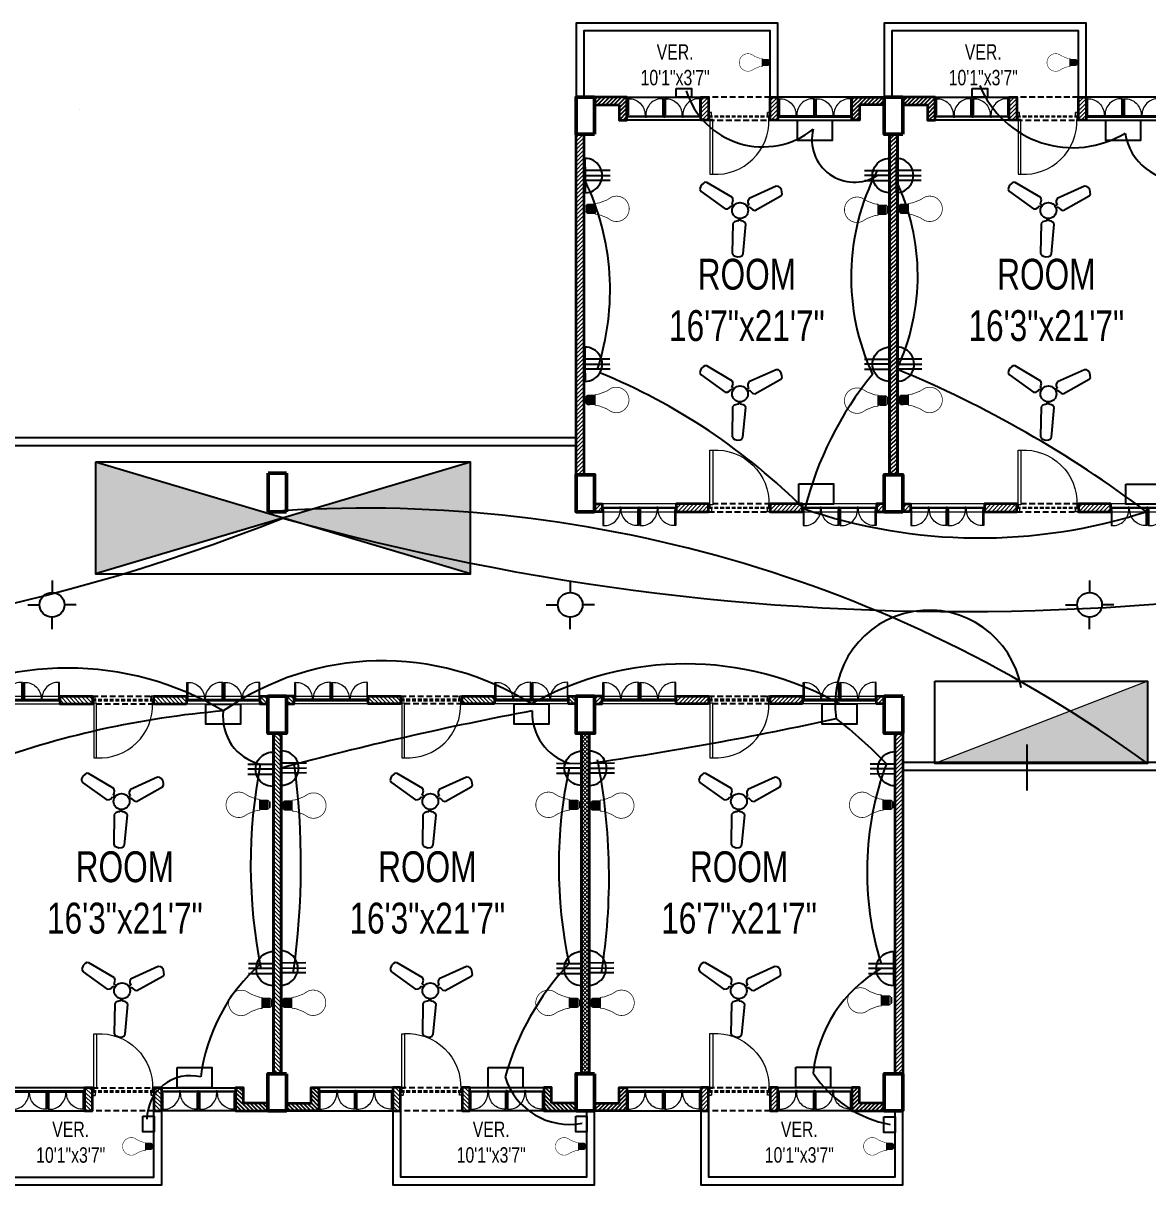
# Model space of a CAD drawing. Header units: inches. Extents: x -20263 to 10253, y -4567 to 3195.
# Drawn here: x -5744 to -5015, y -3 to 751 of the extents above; entities that cross this region are included whole.
import ezdxf

# ---------------------------------------------------------------- set-up
doc = ezdxf.new("R2010")
doc.units = ezdxf.units.IN
doc.header["$MEASUREMENT"] = 0
doc.linetypes.add('ACAD_ISO02W100', pattern=[15, 12, -3])
doc.linetypes.add('DASHED2', pattern=[0.375, 0.25, -0.125])
for name, color, linetype, lineweight in [('A-TEXT', 7, 'Continuous', 5), ('ar-DOOR-WOOD', 44, 'Continuous', 0), ('column', 1, 'Continuous', 50), ("ele legend-8'", 53, 'Continuous', 25), ('Main Wall', 250, 'Continuous', 13), ('WALL_SEC_', 170, 'Continuous', 25), ('walll', 7, 'Continuous', 30)]:
    doc.layers.add(name, color=color, linetype=linetype, lineweight=lineweight)
doc.layers.add('conduit', color=160, linetype='Continuous')
doc.layers.add('liveline', color=1, linetype='Continuous')
doc.layers.add('hatch brick', color=32, linetype='Continuous', lineweight=0, transparency=0.4)
doc.styles.add('SIMPLE', font='romantic.ttf')
pattern_1 = [(45, (-60977.7215, -18645.0582), (-1.325825215, 1.325825215), [])]
pattern_2 = [(45, (-1503675.5829, -132531.3401), (-1.3258252147, 1.3258252147), [])]

# ---------------------------------------------------------------- blocks, each defined once
blk = doc.blocks.new('DOOR_45')
at = {"layer": 'ar-DOOR-WOOD'}
for p, q in [((-11008.75, 15426.44), (-11008.75, 15424.44)), ((-10968.75, 15426.44), (-11008.75, 15426.44)), ((-10968.75, 15427.44), (-10963.75, 15427.44)), ((-10968.75, 15427.44), (-10968.75, 15426.44)), ((-10968.75, 15424.44), (-10968.75, 15426.44)), ((-10968.75, 15426.44), (-10966.75, 15426.44)), ((-10966.75, 15426.44), (-10966.75, 15425.44)), ((-10963.75, 15427.44), (-10963.75, 15425.44)), ((-11008.75, 15424.44), (-10968.75, 15424.44)), ((-10966.75, 15425.44), (-10963.75, 15425.44)), ((-10968.75, 15382.44), (-10968.75, 15383.44)), ((-10968.75, 15383.44), (-10966.75, 15383.44)), ((-10966.75, 15384.44), (-10963.75, 15384.44)), ((-10966.75, 15383.44), (-10966.75, 15384.44)), ((-10963.75, 15382.44), (-10963.75, 15384.44)), ((-10968.75, 15382.44), (-10963.75, 15382.44))]:
    blk.add_line(p, q, dxfattribs=at)
for points in [[(-10968.75, 15426.44), (-11008.75, 15426.44), (-11008.75, 15424.44), (-10968.75, 15424.44)], [(-10963.75, 15427.44), (-10968.75, 15427.44), (-10968.75, 15426.44), (-10966.75, 15426.44), (-10966.75, 15425.44), (-10963.75, 15425.44)], [(-10968.75, 15383.44), (-10968.75, 15382.44), (-10963.75, 15382.44), (-10963.75, 15384.44), (-10966.75, 15384.44), (-10966.75, 15383.44)]]:
    blk.add_lwpolyline(points, close=True, dxfattribs=at)
blk.add_arc((-10969.89, 15422.35), 38.92, 176.90834, 271.67702, dxfattribs=at)
blk = doc.blocks.new('DOOR_40')
at = {"layer": 'ar-DOOR-WOOD'}
for p, q in [((-11029.1, 15421.4), (-11064.1, 15421.4)), ((-11064.1, 15421.4), (-11064.1, 15419.4)), ((-11064.1, 15419.4), (-11029.1, 15419.4)), ((-11029.1, 15422.4), (-11024.1, 15422.4)), ((-11029.1, 15422.4), (-11029.1, 15421.4)), ((-11029.1, 15419.4), (-11029.1, 15421.4)), ((-11029.1, 15421.4), (-11027.1, 15421.4)), ((-11027.1, 15421.4), (-11027.1, 15420.4)), ((-11027.1, 15420.4), (-11024.1, 15420.4)), ((-11024.1, 15422.4), (-11024.1, 15420.4)), ((-11029.1, 15383.4), (-11027.1, 15383.4)), ((-11029.1, 15382.4), (-11029.1, 15383.4)), ((-11029.1, 15382.4), (-11024.1, 15382.4)), ((-11027.1, 15383.4), (-11027.1, 15384.4)), ((-11027.1, 15384.4), (-11024.1, 15384.4)), ((-11024.1, 15382.4), (-11024.1, 15384.4))]:
    blk.add_line(p, q, dxfattribs=at)
blk.add_arc((-11029.4, 15418.2), 34.8, 178.03, 270.3561, dxfattribs=at)
blk = doc.blocks.new('room 1')
h = blk.add_hatch()
h.set_pattern_fill('ANSI31', color=256, scale=15)
h.paths.add_polyline_path([(1498318.01, 133229.01), (1498318.01, 133219.01), (1498323.01, 133219.01), (1498323.01, 133234.01), (1498302.01, 133234.01), (1498302.01, 133229.01), (1498302.01, 133229.01)])
h = blk.add_hatch()
h.set_pattern_fill('ANSI31', color=256, scale=15)
h.paths.add_polyline_path([(1498474.01, 133229.01), (1498474.01, 133219.01), (1498469.01, 133219.01), (1498469.01, 133234.01), (1498490.01, 133234.01), (1498490.01, 133229.01), (1498490.01, 133229.01)])
at = {"layer": 'hatch brick'}
h = blk.add_hatch(dxfattribs=at)
h.set_pattern_fill('ANSI31', color=256, scale=15)
h.set_pattern_definition([(45, (69, 2), (-1.3258252147, 1.3258252147), [])])
h.paths.add_polyline_path([(1498376.01, 133234.01), (1498376.01, 133219.01), (1498376.01, 133219.01), (1498371.01, 133219.01), (1498371.01, 133234.01)])
h = blk.add_hatch(dxfattribs=at)
h.set_pattern_fill('ANSI31', color=256, scale=15)
h.set_pattern_definition([(45, (114, 2), (-1.3258252147, 1.3258252147), [])])
h.paths.add_polyline_path([(1498421.01, 133234.01), (1498421.01, 133219.01), (1498421.01, 133219.01), (1498416.01, 133219.01), (1498416.01, 133234.01)])
h = blk.add_hatch(dxfattribs=at)
h.set_pattern_fill('ANSI31', color=256, scale=15)
h.paths.add_polyline_path([(1498298.51, 132989.01), (1498293.51, 132989.01), (1498293.51, 133210.01), (1498298.51, 133210.01)])
h = blk.add_hatch(dxfattribs=at)
h.set_pattern_fill('ANSI31', color=256, scale=15)
h.paths.add_polyline_path([(1498493.51, 132989.01), (1498498.51, 132989.01), (1498498.51, 133210.01), (1498493.51, 133210.01)])
h = blk.add_hatch(dxfattribs=at)
h.set_pattern_fill('ANSI31', color=256, scale=15)
h.set_pattern_definition([(45, (-14.5, 0), (-1.3258252147, 1.3258252147), [])])
h.paths.add_polyline_path([(1498302.01, 132970.01), (1498307.01, 132970.01), (1498307.01, 132965.01), (1498302.01, 132965.01)])
h = blk.add_hatch(dxfattribs=at)
h.set_pattern_fill('ANSI31', color=256, scale=15)
h.set_pattern_definition([(45, (-5, -252), (-1.3258252147, 1.3258252147), [])])
h.paths.add_polyline_path([(1498376.01, 132970.01), (1498355.01, 132970.01), (1498355.01, 132965.01), (1498376.01, 132965.01)])
h = blk.add_hatch(dxfattribs=at)
h.set_pattern_fill('ANSI31', color=256, scale=15)
h.set_pattern_definition([(45, (1.2113, 4e-09), (-1.3258252147, 1.3258252147), [])])
h.paths.add_polyline_path([(1498437.01, 132970.01), (1498416.01, 132970.01), (1498416.01, 132965.01), (1498437.01, 132965.01)])
h = blk.add_hatch(dxfattribs=at)
h.set_pattern_fill('ANSI31', color=256, scale=15)
h.paths.add_polyline_path([(1498490.01, 132970.01), (1498485.01, 132970.01), (1498485.01, 132965.01), (1498490.01, 132965.01)])
for points in [[(1498323.01, 133234.01), (1498371.01, 133234.01), (1498371.01, 133219.01), (1498323.01, 133219.01)], [(1498469.01, 133234.01), (1498421.01, 133234.01), (1498421.01, 133219.01), (1498469.01, 133219.01)]]:
    blk.add_lwpolyline(points, close=True)
at = {"linetype": 'DASHED2', "ltscale": 15}
for points in [[(1498376.01, 133219.01), (1498416.01, 133219.01), (1498416.01, 133234.01), (1498376.01, 133234.01)], [(1498376.01, 132965.01), (1498416.01, 132965.01), (1498416.01, 132970.01), (1498376.01, 132970.01)]]:
    blk.add_lwpolyline(points, close=True, dxfattribs=at)
at = {"layer": 'Main Wall', "color": 1, "lineweight": 50}
for points in [[(1498302.01, 133210.01), (1498290.01, 133210.01), (1498290.01, 133234.01), (1498302.01, 133234.01), (1498302.01, 133210.01)], [(1498502.01, 133210.01), (1498490.01, 133210.01), (1498490.01, 133234.01), (1498502.01, 133234.01), (1498502.01, 133210.01)], [(1498302.01, 132965.01), (1498290.01, 132965.01), (1498290.01, 132989.01), (1498302.01, 132989.01), (1498302.01, 132965.01)], [(1498502.01, 132965.01), (1498490.01, 132965.01), (1498490.01, 132989.01), (1498502.01, 132989.01), (1498502.01, 132965.01)]]:
    blk.add_lwpolyline(points, dxfattribs=at)
at = {"layer": 'Main Wall', "lineweight": 35}
for points in [[(1498318.01, 133229.01), (1498318.01, 133219.01), (1498323.01, 133219.01), (1498323.01, 133234.01), (1498302.01, 133234.01), (1498302.01, 133229.01), (1498302.01, 133229.01), (1498302.01, 133229.01), (1498318.01, 133229.01)], [(1498474.01, 133229.01), (1498474.01, 133219.01), (1498469.01, 133219.01), (1498469.01, 133234.01), (1498490.01, 133234.01), (1498490.01, 133229.01), (1498490.01, 133229.01), (1498490.01, 133229.01), (1498474.01, 133229.01)], [(1498376.01, 132970.01), (1498376.01, 132970.01), (1498355.01, 132970.01), (1498355.01, 132965.01), (1498376.01, 132965.01), (1498376.01, 132970.01)]]:
    blk.add_lwpolyline(points, dxfattribs=at)
for points in [[(1498376.01, 133234.01), (1498376.01, 133219.01), (1498376.01, 133219.01), (1498376.01, 133219.01), (1498371.01, 133219.01), (1498371.01, 133234.01)], [(1498421.01, 133234.01), (1498421.01, 133219.01), (1498421.01, 133219.01), (1498421.01, 133219.01), (1498416.01, 133219.01), (1498416.01, 133234.01)], [(1498298.51, 132989.01), (1498293.51, 132989.01), (1498293.51, 133210.01), (1498298.51, 133210.01)], [(1498493.51, 132989.01), (1498498.51, 132989.01), (1498498.51, 133210.01), (1498493.51, 133210.01)], [(1498302.01, 132970.01), (1498307.01, 132970.01), (1498307.01, 132965.01), (1498302.01, 132965.01)], [(1498437.01, 132970.01), (1498416.01, 132970.01), (1498416.01, 132965.01), (1498437.01, 132965.01)], [(1498490.01, 132970.01), (1498485.01, 132970.01), (1498485.01, 132965.01), (1498490.01, 132965.01)]]:
    blk.add_lwpolyline(points, close=True, dxfattribs=at)
at = {"layer": 'Main Wall', "color": 150}
for points in [[(1498371.01, 133221.01), (1498323.61, 133221.01), (1498323.61, 133222.01), (1498371.01, 133222.01)], [(1498371.01, 133221.01), (1498323.61, 133221.01), (1498323.61, 133221.51), (1498371.01, 133221.51)], [(1498421.01, 133221.01), (1498468.41, 133221.01), (1498468.41, 133222.01), (1498421.01, 133222.01)], [(1498421.01, 133221.01), (1498468.41, 133221.01), (1498468.41, 133221.51), (1498421.01, 133221.51)], [(1498307.01, 132968.01), (1498354.41, 132968.01), (1498354.41, 132967.01), (1498307.01, 132967.01)], [(1498307.01, 132968.01), (1498354.41, 132968.01), (1498354.41, 132967.51), (1498307.01, 132967.51)], [(1498437.61, 132968.01), (1498484.41, 132968.01), (1498484.41, 132967.01), (1498437.61, 132967.01)], [(1498437.61, 132968.01), (1498484.41, 132968.01), (1498484.41, 132967.51), (1498437.61, 132967.51)]]:
    blk.add_lwpolyline(points, close=True, dxfattribs=at)
at = {"layer": 'Main Wall', "color": 150, "linetype": 'DASHED2', "ltscale": 10}
for points in [[(1498376.01, 133222.01), (1498416.01, 133222.01), (1498416.01, 133221.01), (1498376.01, 133221.01)], [(1498376.01, 133222.01), (1498416.01, 133222.01), (1498416.01, 133221.51), (1498376.01, 133221.51)], [(1498376.01, 132968.01), (1498416.01, 132968.01), (1498416.01, 132967.01), (1498376.01, 132967.01)], [(1498376.01, 132968.01), (1498416.01, 132968.01), (1498416.01, 132967.51), (1498376.01, 132967.51)]]:
    blk.add_lwpolyline(points, close=True, dxfattribs=at)
at = {"layer": 'Main Wall'}
for points in [[(1498307.01, 132965.01), (1498355.01, 132965.01), (1498355.01, 132970.01), (1498307.01, 132970.01)], [(1498437.01, 132965.01), (1498485.01, 132965.01), (1498485.01, 132970.01), (1498437.01, 132970.01)]]:
    blk.add_lwpolyline(points, close=True, dxfattribs=at)
at = {"layer": 'Main Wall', "extrusion": (0, 0, -1)}
for name, p, xscale, yscale, zscale, rotation in [('DOOR_40', (-1502949.75, 129913.77), 0.2999999999999545, 0.2999999999999545, -0.2999999999999545, 270), ('DOOR_40', (-1502973.75, 129913.77), 0.2999999999999545, 0.2999999999999545, -0.2999999999999545, 270), ('DOOR_40', (-1493818.28, 129913.77), -0.2999999999999545, 0.2999999999999545, -0.2999999999999545, 90), ('DOOR_40', (-1493842.28, 129913.77), -0.2999999999999545, 0.2999999999999545, -0.2999999999999545, 90), ('DOOR_45', (-1512089.3, 142969.57), -0.8888888888889142, 0.8888888888889142, -0.8888888888889142, 270), ('DOOR_45', (-1512089.3, 123219.46), 0.8888888888889142, 0.8888888888889142, -0.8888888888889142, 270), ('DOOR_40', (-1493704.28, 136275.25), 0.2999999999999545, 0.2999999999999545, -0.2999999999999545, 90), ('DOOR_40', (-1493728.28, 136275.25), 0.2999999999999545, 0.2999999999999545, -0.2999999999999545, 90), ('DOOR_40', (-1493834.28, 136275.25), 0.2999999999999545, 0.2999999999999545, -0.2999999999999545, 90), ('DOOR_40', (-1493858.28, 136275.25), 0.2999999999999545, 0.2999999999999545, -0.2999999999999545, 90)]:
    blk.add_blockref(name, p, dxfattribs=dict(at, xscale=xscale, yscale=yscale, zscale=zscale, rotation=rotation))
at = {"layer": 'Main Wall'}
for p, xscale, yscale, zscale, rotation in [((1493720.28, 129913.77), 0.2999999999999545, 0.2999999999999545, 0.2999999999999545, 270), ((1493744.28, 129913.77), 0.2999999999999545, 0.2999999999999545, 0.2999999999999545, 270), ((1503047.75, 129913.77), -0.2999999999999545, 0.2999999999999545, 0.2999999999999546, 90), ((1503071.75, 129913.77), -0.2999999999999545, 0.2999999999999545, 0.2999999999999546, 90), ((1502933.75, 136275.25), 0.2999999999999546, 0.2999999999999546, 0.2999999999999546, 90), ((1502957.75, 136275.25), 0.2999999999999546, 0.2999999999999546, 0.2999999999999546, 90), ((1503063.75, 136275.25), 0.2999999999999546, 0.2999999999999546, 0.2999999999999546, 90), ((1503087.75, 136275.25), 0.2999999999999546, 0.2999999999999546, 0.2999999999999546, 90)]:
    blk.add_blockref('DOOR_40', p, dxfattribs=dict(at, xscale=xscale, yscale=yscale, zscale=zscale, rotation=rotation))
blk = doc.blocks.new('LED')
for p, q in [((-12.1, -25.6), (11.9, -25.6)), ((-11.6, -7.7), (11.7, -7.7)), ((-11.6, -11), (11.7, -9.6)), ((-11.6, -13.3), (11.7, -11.8)), ((-11.5, -15.5), (11.8, -14.1)), ((-11.3, -17.8), (11.9, -16.3)), ((-11.2, -20), (12.1, -18.6)), ((-11.2, -22.2), (12.1, -20.8)), ((-11.2, -24.5), (12.1, -23.1))]:
    blk.add_line(p, q)
at = {"lineweight": 9}
blk.add_line((7.8, -3.1), (-7.8, -3.1), dxfattribs=at)
for points, const_width in [([(5.3, 0), (5.4, 0), (5.7, 0), (6.1, -0.1), (6.6, -0.3), (7, -0.6), (7.2, -0.9), (7.4, -1.2), (7.5, -1.5), (7.7, -2), (7.7, -2.5), (7.8, -3.1), (7.7, -2.5), (7.7, -2), (7.5, -1.5), (7.4, -1.2), (7.2, -0.9), (7, -0.6), (6.6, -0.3), (6.1, -0.1), (5.7, 0), (5.4, 0), (5.3, 0), (-5.3, 0), (-5.4, 0), (-5.5, 0), (-5.8, 0), (-6.1, -0.1), (-6.4, -0.2), (-6.7, -0.5), (-7, -0.7), (-7.3, -1.1), (-7.6, -1.7), (-7.7, -2.3), (-7.8, -3.1), (-7.8, -3.1), (-7.9, -3.2), (-8.1, -3.2), (-8.3, -3.3), (-8.9, -3.6), (-9.6, -4.1), (-10.3, -4.7), (-11, -5.4), (-11.2, -5.9), (-11.4, -6.4), (-11.6, -7), (-11.6, -7.7), (-12.2, -7.7), (-12.1, -26)], 2), ([(-5.3, 0), (-5.4, 0), (-5.5, 0), (-5.8, 0), (-6.1, -0.1), (-6.4, -0.2), (-6.7, -0.5), (-7, -0.7), (-7.3, -1.1), (-7.6, -1.7), (-7.7, -2.3), (-7.8, -3.1)], 1), ([(-0.1, -111.1), (-0.2, -111.1), (-1, -111.1), (-1.8, -111.1), (-2.6, -111.1), (-3.4, -111), (-4.2, -110.9), (-5, -110.8), (-5.8, -110.6), (-6.6, -110.5), (-7.4, -110.3), (-8.1, -110.1), (-8.9, -109.9), (-9.6, -109.7), (-10.4, -109.5), (-11.1, -109.2), (-11.8, -108.9), (-12.5, -108.7), (-13.2, -108.3), (-13.9, -108), (-14.6, -107.7), (-15.3, -107.3), (-16, -106.9), (-16.6, -106.6), (-17.3, -106.2), (-17.9, -105.7), (-18.5, -105.3), (-19.2, -104.8), (-19.8, -104.4), (-20.4, -103.9), (-20.9, -103.4), (-21.5, -102.9), (-22.1, -102.4), (-22.6, -101.9), (-23.1, -101.3), (-23.7, -100.8), (-24.2, -100.2), (-24.6, -99.6), (-25.1, -99), (-25.6, -98.4), (-26, -97.8), (-26.5, -97.2), (-26.9, -96.5), (-27.3, -95.9), (-27.7, -95.2), (-28.1, -94.6), (-28.4, -93.9), (-28.8, -93.2), (-29.1, -92.5), (-29.4, -91.8), (-29.7, -91.1), (-30, -90.4), (-30.2, -89.6), (-30.5, -88.9), (-30.7, -88.1), (-30.9, -87.4), (-31.1, -86.6), (-31.2, -85.9), (-31.4, -85.1), (-31.5, -84.3), (-31.6, -83.5), (-31.7, -82.7), (-31.8, -81.9), (-31.8, -81.1), (-31.9, -80.3), (-31.9, -79.5), (-31.9, -78.2), (-31.8, -77), (-31.7, -75.8), (-31.5, -74.6), (-31.3, -73.4), (-31.1, -72.2), (-30.8, -71.1), (-30.4, -69.9), (-30, -68.8), (-29.6, -67.7), (-29.2, -66.6), (-22.1, -55), (-14.6, -35.3), (-14.1, -29.7), (-14.1, -27.1), (-12.1, -25.6)], 1.8), ([(-0.1, -111.1), (0, -111.1), (0.8, -111.1), (1.6, -111.1), (2.5, -111.1), (3.3, -111), (4, -110.9), (4.8, -110.8), (5.6, -110.6), (6.4, -110.5), (7.2, -110.3), (7.9, -110.1), (8.7, -109.9), (9.4, -109.7), (10.2, -109.5), (10.9, -109.2), (11.6, -108.9), (12.3, -108.7), (13, -108.3), (13.7, -108), (14.4, -107.7), (15.1, -107.3), (15.8, -106.9), (16.4, -106.6), (17.1, -106.2), (17.7, -105.7), (18.3, -105.3), (19, -104.8), (19.6, -104.4), (20.2, -103.9), (20.7, -103.4), (21.3, -102.9), (21.9, -102.4), (22.4, -101.9), (22.9, -101.3), (23.5, -100.8), (24, -100.2), (24.5, -99.6), (24.9, -99), (25.4, -98.4), (25.8, -97.8), (26.3, -97.2), (26.7, -96.5), (27.1, -95.9), (27.5, -95.2), (27.9, -94.6), (28.2, -93.9), (28.6, -93.2), (28.9, -92.5), (29.2, -91.8), (29.5, -91.1), (29.8, -90.4), (30, -89.6), (30.3, -88.9), (30.5, -88.1), (30.7, -87.4), (30.9, -86.6), (31, -85.9), (31.2, -85.1), (31.3, -84.3), (31.4, -83.5), (31.5, -82.7), (31.6, -81.9), (31.6, -81.1), (31.7, -80.3), (31.7, -79.5), (31.7, -78.2), (31.6, -77), (31.5, -75.8), (31.3, -74.6), (31.1, -73.4), (30.9, -72.2), (30.6, -71.1), (30.2, -69.9), (29.9, -68.8), (29.4, -67.7), (29, -66.6), (21.9, -55), (14.4, -35.3), (13.9, -29.7), (13.9, -27.1), (11.9, -25.6)], 1.8), ([(11.9, -26.1), (11.9, -7.7), (11.7, -7.7), (11.6, -7), (11.4, -6.4), (11.2, -5.9), (11, -5.4), (10.3, -4.7), (9.6, -4.1), (8.9, -3.6), (8.3, -3.3), (7.9, -3.2), (7.8, -3.1), (7.8, -3.1)], 2)]:
    blk.add_lwpolyline(points, dxfattribs=dict(const_width=const_width))
at = {"color": 7, "lineweight": 20}
blk.add_open_spline([(-9.8, -25.6), (-9.8, -25.6), (9.4, -25.6), (9.4, -25.6)], degree=3, dxfattribs=at)
blk = doc.blocks.new('6')
at = {"color": 7}
for p, q in [((3268, -2243), (3260, -2275)), ((3260, -2275), (3351, -2687)), ((3285, -2228), (3268, -2243)), ((3322, -2211), (3285, -2228)), ((3359, -2211), (3322, -2211)), ((3387, -2215), (3359, -2211)), ((3407, -2236), (3387, -2215)), ((3533, -2638), (3407, -2236)), ((3351, -2687), (3378, -2709)), ((3378, -2709), (3403, -2714)), ((3403, -2714), (3440, -2709)), ((3440, -2709), (3450, -2742)), ((3468, -2701), (3489, -2690)), ((3477, -2735), (3468, -2701)), ((3489, -2690), (3518, -2669)), ((3518, -2669), (3533, -2638)), ((3291, -2913), (3005, -3223)), ((3325, -2910), (3291, -2913)), ((3357, -2925), (3325, -2910)), ((3378, -2938), (3357, -2925)), ((3403, -2913), (3378, -2938)), ((3399, -2958), (3423, -2933)), ((3422, -2988), (3399, -2958)), ((3594, -2888), (3628, -2897)), ((3635, -2869), (3601, -2861)), ((3628, -2897), (3627, -2922)), ((3627, -2922), (3631, -2958)), ((3631, -2958), (3650, -2985)), ((3649, -2835), (3635, -2869)), ((3666, -2816), (3649, -2835)), ((3699, -2804), (3666, -2816)), ((4101, -2931), (3699, -2804)), ((4124, -2954), (4101, -2931)), ((4129, -2976), (4124, -2954)), ((3113, -3331), (3424, -3046)), ((3429, -3011), (3422, -2988)), ((3424, -3046), (3429, -3011)), ((3650, -2985), (4061, -3078)), ((4061, -3078), (4089, -3071)), ((4089, -3071), (4107, -3048)), ((4107, -3048), (4125, -3016)), ((4125, -3016), (4129, -2976)), ((3005, -3223), (2997, -3251)), ((2997, -3251), (3008, -3278)), ((3008, -3278), (3026, -3309)), ((3026, -3309), (3059, -3333)), ((3059, -3333), (3081, -3340)), ((3081, -3340), (3113, -3331))]:
    blk.add_line(p, q, dxfattribs=at)
blk.add_circle((3491, -2846), 113, dxfattribs=at)
blk = doc.blocks.new('3 pin')
at = {"layer": 'WALL_SEC_', "color": 3, "lineweight": 25}
for p, q in [((10035.5, 6358.5), (10035.5, 6351.5)), ((10045.69, 6353.52), (10035.5, 6353.52)), ((10035.5, 6351.5), (10035.5, 6344.5)), ((10035.5, 6351.5), (10045.69, 6351.5)), ((10045.69, 6349.48), (10035.5, 6349.48))]:
    blk.add_line(p, q, dxfattribs=at)
blk.add_arc((10035.5, 6351.5), 7, 270, 90, dxfattribs=at)

msp = doc.modelspace()

# ---------------------------------------------------------------- hatches: boundary and pattern name
h = msp.add_hatch()
h.set_pattern_fill('ANSI31', color=256, scale=15)
h.set_pattern_definition(pattern_2)
h.paths.add_polyline_path([(-5357.57, 697.673), (-5357.57, 687.673), (-5352.57, 687.673), (-5352.57, 702.673), (-5373.57, 702.673), (-5373.57, 697.673), (-5373.57, 697.673)])
h = msp.add_hatch()
h.set_pattern_fill('ANSI31', color=256, scale=15)
h.set_pattern_definition(pattern_2)
h.paths.add_polyline_path([(-5201.57, 697.673), (-5201.57, 687.673), (-5206.57, 687.673), (-5206.57, 702.673), (-5185.57, 702.673), (-5185.57, 697.673), (-5185.57, 697.673)])
h = msp.add_hatch()
h.set_pattern_fill('ANSI31', color=256, scale=15)
h.set_pattern_definition(pattern_1)
h.paths.add_polyline_path([(-5357.57, 49.923), (-5357.57, 59.923), (-5352.57, 59.923), (-5352.57, 44.923), (-5373.57, 44.923), (-5373.57, 49.923), (-5373.57, 49.923)])
h = msp.add_hatch()
h.set_pattern_fill('ANSI31', color=256, scale=15)
h.set_pattern_definition(pattern_1)
h.paths.add_polyline_path([(-5201.57, 49.923), (-5201.57, 59.923), (-5206.57, 59.923), (-5206.57, 44.923), (-5185.57, 44.923), (-5185.57, 49.923), (-5185.57, 49.923)])
at = {"layer": 'hatch brick'}
h = msp.add_hatch(dxfattribs=at)
h.set_pattern_fill('ANSI31', color=256, scale=15)
h.set_pattern_definition([(45, (-1503606.5829, -132529.3401), (-1.3258252147, 1.3258252147), [])])
h.paths.add_polyline_path([(-5299.57, 702.673), (-5299.57, 687.673), (-5299.57, 687.673), (-5304.57, 687.673), (-5304.57, 702.673)])
h = msp.add_hatch(dxfattribs=at)
h.set_pattern_fill('ANSI31', color=256, scale=15)
h.set_pattern_definition([(45, (-1503561.5829, -132529.3401), (-1.3258252147, 1.3258252147), [])])
h.paths.add_polyline_path([(-5254.57, 702.673), (-5254.57, 687.673), (-5254.57, 687.673), (-5259.57, 687.673), (-5259.57, 702.673)])
h = msp.add_hatch(dxfattribs=at)
h.set_pattern_fill('ANSI31', color=256, scale=15)
h.set_pattern_definition([(45, (-1503679.0829, -132531.3401), (-1.3258252147, 1.3258252147), [])])
h.paths.add_polyline_path([(-5380.57, 457.673), (-5385.57, 457.673), (-5385.57, 678.673), (-5380.57, 678.673)])
h = msp.add_hatch(dxfattribs=at)
h.set_pattern_fill('ANSI31', color=256, scale=15)
h.set_pattern_definition(pattern_2)
h.paths.add_polyline_path([(-5182.07, 457.673), (-5177.07, 457.673), (-5177.07, 678.673), (-5182.07, 678.673)])
h = msp.add_hatch(dxfattribs=at)
h.set_pattern_fill('ANSI31', color=256, scale=15)
h.set_pattern_definition([(45, (-1503690.0829, -132531.3401), (-1.3258252147, 1.3258252147), [])])
h.paths.add_polyline_path([(-5373.57, 438.673), (-5368.57, 438.673), (-5368.57, 433.673), (-5373.57, 433.673)])
h = msp.add_hatch(dxfattribs=at)
h.set_pattern_fill('ANSI31', color=256, scale=15)
h.set_pattern_definition([(45, (-1503680.5829, -132783.3401), (-1.3258252147, 1.3258252147), [])])
h.paths.add_polyline_path([(-5299.57, 438.673), (-5320.57, 438.673), (-5320.57, 433.673), (-5299.57, 433.673)])
h = msp.add_hatch(dxfattribs=at)
h.set_pattern_fill('ANSI31', color=256, scale=15)
h.set_pattern_definition([(45, (-1503674.3716, -132531.3401), (-1.3258252147, 1.3258252147), [])])
h.paths.add_polyline_path([(-5238.57, 438.673), (-5259.57, 438.673), (-5259.57, 433.673), (-5238.57, 433.673)])
h = msp.add_hatch(dxfattribs=at)
h.set_pattern_fill('ANSI31', color=256, scale=15)
h.set_pattern_definition(pattern_2)
h.paths.add_polyline_path([(-5185.57, 438.673), (-5190.57, 438.673), (-5190.57, 433.673), (-5185.57, 433.673)])
h = msp.add_hatch(dxfattribs=at)
h.set_pattern_fill('ANSI31', color=256, scale=15)
h.set_pattern_definition([(45, (-60992.2215, -18645.0582), (-1.325825215, 1.325825215), [])])
h.paths.add_polyline_path([(-5373.57, 308.923), (-5368.57, 308.923), (-5368.57, 313.923), (-5373.57, 313.923)])
h = msp.add_hatch(dxfattribs=at)
h.set_pattern_fill('ANSI31', color=256, scale=15)
h.set_pattern_definition([(45, (-60982.7215, -18897.0582), (-1.325825215, 1.325825215), [])])
h.paths.add_polyline_path([(-5299.57, 308.923), (-5320.57, 308.923), (-5320.57, 313.923), (-5299.57, 313.923)])
h = msp.add_hatch(dxfattribs=at)
h.set_pattern_fill('ANSI31', color=256, scale=15)
h.set_pattern_definition([(45, (-60976.5102, -18645.0582), (-1.325825215, 1.325825215), [])])
h.paths.add_polyline_path([(-5238.57, 308.923), (-5259.57, 308.923), (-5259.57, 313.923), (-5238.57, 313.923)])
h = msp.add_hatch(dxfattribs=at)
h.set_pattern_fill('ANSI31', color=256, scale=15)
h.set_pattern_definition(pattern_1)
h.paths.add_polyline_path([(-5185.57, 308.923), (-5190.57, 308.923), (-5190.57, 313.923), (-5185.57, 313.923)])
h = msp.add_hatch(dxfattribs=at)
h.set_pattern_fill('ANSI31', color=256, scale=15)
h.set_pattern_definition(pattern_1)
h.paths.add_polyline_path([(-5377.07, 289.923), (-5382.07, 289.923), (-5382.07, 68.923), (-5377.07, 68.923)])
h = msp.add_hatch(dxfattribs=at)
h.set_pattern_fill('ANSI31', color=256, scale=15)
h.set_pattern_definition([(45, (-60974.2215, -18645.0582), (-1.325825215, 1.325825215), [])])
h.paths.add_polyline_path([(-5178.57, 289.923), (-5173.57, 289.923), (-5173.57, 68.923), (-5178.57, 68.923)])
h = msp.add_hatch(dxfattribs=at)
h.set_pattern_fill('ANSI31', color=256, scale=15)
h.set_pattern_definition([(45, (-60908.7215, -18643.0582), (-1.325825215, 1.325825215), [])])
h.paths.add_polyline_path([(-5299.57, 44.923), (-5299.57, 59.923), (-5299.57, 59.923), (-5304.57, 59.923), (-5304.57, 44.923)])
h = msp.add_hatch(dxfattribs=at)
h.set_pattern_fill('ANSI31', color=256, scale=15)
h.set_pattern_definition([(45, (-60863.7215, -18643.0582), (-1.325825215, 1.325825215), [])])
h.paths.add_polyline_path([(-5254.57, 44.923), (-5254.57, 59.923), (-5254.57, 59.923), (-5259.57, 59.923), (-5259.57, 44.923)])
at = {"layer": 'WALL_SEC_', "lineweight": 25}
h = msp.add_hatch(color=7, dxfattribs=at)
h.dxf.hatch_style = 1
h.paths.add_polyline_path([(-5454.182, 393.38), (-5454.182, 465.771), (-5575.839, 429.576)])
h.paths.add_polyline_path([(-5575.839, 429.576), (-5697.496, 465.771), (-5697.496, 393.38)])
at = {"layer": 'walll', "linetype": 'ACAD_ISO02W100', "lineweight": 20}
h = msp.add_hatch(color=7, dxfattribs=at)
h.dxf.hatch_style = 1
h.paths.add_polyline_path([(-5014.692, 270.218), (-5014.692, 323.759), (-5152.662, 270.218)])

# ---------------------------------------------------------------- linework, layer by layer
at = {"color": 240, "true_color": 0xed1f24}
msp.add_line((-5707.625, 694.603), (-5707.625, 694.603), dxfattribs=at)
at = {"color": 30, "true_color": 0xf8991e}
for p, q in [((-5725.774, 388.96), (-5725.774, 381.273)), ((-5389.383, 388.96), (-5389.383, 381.273)), ((-5052.297, 388.96), (-5052.297, 381.273)), ((-5741.495, 373.239), (-5733.808, 373.239)), ((-5710.052, 373.239), (-5717.74, 373.239)), ((-5405.104, 373.239), (-5397.417, 373.239)), ((-5373.662, 373.239), (-5381.349, 373.239)), ((-5068.018, 373.239), (-5060.33, 373.239)), ((-5036.575, 373.239), (-5044.263, 373.239)), ((-5725.774, 357.518), (-5725.774, 365.205)), ((-5389.383, 357.518), (-5389.383, 365.205)), ((-5052.297, 357.518), (-5052.297, 365.205))]:
    msp.add_line(p, q, dxfattribs=at)
at = {"color": 7, "lineweight": 20}
msp.add_line((-5014.692, 323.759), (-5152.662, 270.218), dxfattribs=at)
for points in [[(-5254.57, 702.673), (-5254.57, 750.673), (-5385.57, 750.673), (-5385.57, 702.673)], [(-5054.57, 702.673), (-5054.57, 750.673), (-5185.57, 750.673), (-5185.57, 702.673)], [(-5259.57, 702.673), (-5259.57, 745.673), (-5380.57, 745.673), (-5380.57, 702.673)], [(-5059.57, 702.673), (-5059.57, 745.673), (-5180.57, 745.673), (-5180.57, 702.673)], [(-5785.57, 44.86), (-5785.57, -3.14), (-5654.57, -3.14), (-5654.57, 44.86)], [(-5780.57, 44.86), (-5780.57, 1.86), (-5659.57, 1.86), (-5659.57, 44.86)], [(-5504.57, 44.923), (-5504.57, -3.077), (-5373.57, -3.077), (-5373.57, 44.923)], [(-5499.57, 44.923), (-5499.57, 1.923), (-5378.57, 1.923), (-5378.57, 44.923)], [(-5304.57, 44.923), (-5304.57, -3.077), (-5173.57, -3.077), (-5173.57, 44.923)], [(-5299.57, 44.923), (-5299.57, 1.923), (-5178.57, 1.923), (-5178.57, 44.923)]]:
    msp.add_lwpolyline(points)
for points in [[(-5352.57, 702.673), (-5304.57, 702.673), (-5304.57, 687.673), (-5352.57, 687.673)], [(-5206.57, 702.673), (-5254.57, 702.673), (-5254.57, 687.673), (-5206.57, 687.673)], [(-5773.57, 476.673), (-5385.57, 476.673), (-5385.57, 481.673), (-5773.57, 481.673)], [(-5173.57, 265.86), (-4985.57, 265.86), (-4985.57, 270.86), (-5173.57, 270.86)], [(-5352.57, 44.923), (-5304.57, 44.923), (-5304.57, 59.923), (-5352.57, 59.923)], [(-5206.57, 44.923), (-5254.57, 44.923), (-5254.57, 59.923), (-5206.57, 59.923)]]:
    msp.add_lwpolyline(points, close=True)
at = {"color": 116, "true_color": 0x136734}
for points in [[(-5320.594, 708.418), (-5310.635, 708.418), (-5310.635, 702.673), (-5320.594, 702.673)], [(-5128.57, 708.418), (-5118.611, 708.418), (-5118.611, 702.673), (-5128.57, 702.673)], [(-5241.823, 687.673), (-5219.316, 687.673), (-5219.316, 674.589), (-5241.823, 674.589)], [(-5041.823, 687.673), (-5019.316, 687.673), (-5019.316, 674.589), (-5041.823, 674.589)], [(-5240.924, 451.718), (-5218.416, 451.718), (-5218.416, 438.634), (-5240.924, 438.634)], [(-5028.697, 451.629), (-5006.19, 451.629), (-5006.19, 438.546), (-5028.697, 438.546)], [(-5625.823, 308.86), (-5603.316, 308.86), (-5603.316, 295.777), (-5625.823, 295.777)], [(-5425.823, 308.923), (-5403.316, 308.923), (-5403.316, 295.839), (-5425.823, 295.839)], [(-5225.823, 308.923), (-5203.316, 308.923), (-5203.316, 295.839), (-5225.823, 295.839)], [(-5644.503, 72.937), (-5621.996, 72.937), (-5621.996, 59.854), (-5644.503, 59.854)], [(-5442.646, 72.93), (-5420.139, 72.93), (-5420.139, 59.847), (-5442.646, 59.847)], [(-5242.861, 73.155), (-5220.354, 73.155), (-5220.354, 60.071), (-5242.861, 60.071)], [(-5666.786, 41.477), (-5659.553, 41.477), (-5659.553, 31.276), (-5666.786, 31.276)], [(-5385.809, 41.434), (-5378.576, 41.434), (-5378.576, 31.233), (-5385.809, 31.233)], [(-5185.78, 41.051), (-5178.548, 41.051), (-5178.548, 30.851), (-5185.78, 30.851)]]:
    msp.add_lwpolyline(points, close=True, dxfattribs=at)
at = {"linetype": 'DASHED2', "ltscale": 15}
for points in [[(-5299.57, 687.673), (-5259.57, 687.673), (-5259.57, 702.673), (-5299.57, 702.673)], [(-5299.57, 433.673), (-5259.57, 433.673), (-5259.57, 438.673), (-5299.57, 438.673)], [(-5299.57, 313.923), (-5259.57, 313.923), (-5259.57, 308.923), (-5299.57, 308.923)], [(-5299.57, 59.923), (-5259.57, 59.923), (-5259.57, 44.923), (-5299.57, 44.923)]]:
    msp.add_lwpolyline(points, close=True, dxfattribs=at)
at = {"color": 7, "lineweight": -3}
msp.add_lwpolyline([(-5152.662, 323.759), (-5014.692, 323.759), (-5014.692, 270.218), (-5152.662, 270.218)], close=True, dxfattribs=at)
at = {"color": 30, "true_color": 0xf8991e}
for centre in [(-5725.774, 373.239), (-5389.383, 373.239), (-5052.297, 373.239)]:
    msp.add_circle(centre, 8.034, dxfattribs=at)
at = {"color": 5}
for centre, radius, start, end in [((-6041.121, 1595.697), 1255.518, 244.907118, 291.751953), ((-5136.086, 1991.239), 1622.398, 254.273167, 289.15572), ((-5522.829, -425.845), 861.804, 53.869946, 94.174885)]:
    msp.add_arc(centre, radius, start, end, dxfattribs=at)
at = {"layer": 'column', "ltscale": 2000}
for p, q in [((-5585.57, 458.673), (-5573.57, 458.673)), ((-5585.57, 458.673), (-5585.57, 433.673)), ((-5585.57, 458.673), (-5573.57, 458.673)), ((-5585.57, 458.673), (-5585.57, 433.673)), ((-5573.57, 458.673), (-5573.57, 433.673)), ((-5573.57, 458.673), (-5573.57, 433.673)), ((-5573.57, 433.673), (-5585.57, 433.673)), ((-5573.57, 433.673), (-5585.57, 433.673))]:
    msp.add_line(p, q, dxfattribs=at)
at = {"layer": 'conduit'}
for centre, radius, start, end in [((-5063.122, 735.361), 65.479, 202.559915, 301.213447), ((-5264.322, 722.795), 52.351, 197.720889, 308.562314), ((-5205.022, 675.037), 27.525, 165.647897, 302.604747), ((-4993.301, 684.804), 36.298, 188.625245, 274.898772), ((-5528.164, 577.309), 164.62, 341.901903, 25.666409), ((-5056.967, 585.832), 150.126, 152.5397, 204.834597), ((-5307.242, 586.825), 143.405, 334.965712, 25.521186), ((-5522.38, 151.853), 401.868, 44.817074, 67.742088), ((-5018.151, 379.795), 226.032, 140.758887, 165.835073), ((-5460.219, -156.866), 739.282, 53.015676, 67.500064), ((-5123.717, 768.737), 352.116, 251.066212, 287.90378), ((-5156.618, 308.938), 60.829, 9.865807, 189.058837), ((-5715.629, 134.643), 197.527, 59.227967, 120.772033), ((-5511.137, 156.164), 180.722, 57.700819, 124.912847), ((-5314.57, 129.282), 205.599, 60.896789, 119.103211), ((-5565.447, -286.315), 592.714, 94.753927, 110.362577), ((-5583.23, 300.482), 31.579, 172.945031, 256.581592), ((-5030.983, -1751.487), 2091.257, 100.558617, 105.128415), ((-5379.495, 303.425), 34.706, 178.455517, 252.211174), ((-5716.95, 2605.669), 2359.942, 278.283974, 282.238446), ((-5409.525, 52.706), 313.088, 43.968403, 51.981333), ((-5753.667, 196.601), 389.489, 350.800465, 11.269481), ((-5253.542, 204.414), 343.294, 169.025993, 191.297441), ((-6054.122, 204.325), 489.959, 351.786949, 7.766092), ((-5095.3, 203.622), 301.58, 167.836184, 192.10619), ((-4995.335, 200.102), 201.398, 159.670522, 197.251762), ((-5513.913, 52.79), 116.13, 131.046276, 173.04099), ((-5259.773, 18.252), 178.655, 136.877667, 164.211968), ((-5142.646, 59.751), 89.559, 120.190729, 173.840682), ((-5167.171, 111.796), 77.222, 213.334632, 259.164539), ((-5635.889, 39.366), 28.299, 76.303141, 180.011312), ((-5389.957, 79.745), 43.675, 197.158374, 280.914113)]:
    msp.add_arc(centre, radius, start, end, dxfattribs=at)
at = {"layer": "ele legend-8'", "color": 7, "ltscale": 10}
for p, q in [((-5454.182, 465.771), (-5697.496, 393.38)), ((-5454.182, 393.38), (-5697.496, 465.771))]:
    msp.add_line(p, q, dxfattribs=at)
at = {"layer": "ele legend-8'", "color": 18, "ltscale": 10, "true_color": 0x000000}
msp.add_lwpolyline([(-5697.496, 465.771), (-5697.496, 393.38), (-5454.182, 393.38), (-5454.182, 465.771)], close=True, dxfattribs=at)
at = {"layer": 'liveline'}
msp.add_line((-5093.009, 282.645), (-5093.009, 252.645), dxfattribs=at)
at = {"layer": 'Main Wall', "color": 1, "lineweight": 50}
for points in [[(-5373.57, 678.673), (-5385.57, 678.673), (-5385.57, 702.673), (-5373.57, 702.673), (-5373.57, 678.673)], [(-5173.57, 678.673), (-5185.57, 678.673), (-5185.57, 702.673), (-5173.57, 702.673), (-5173.57, 678.673)], [(-5373.57, 433.673), (-5385.57, 433.673), (-5385.57, 457.673), (-5373.57, 457.673), (-5373.57, 433.673)], [(-5173.57, 433.673), (-5185.57, 433.673), (-5185.57, 457.673), (-5173.57, 457.673), (-5173.57, 433.673)], [(-5373.57, 313.923), (-5385.57, 313.923), (-5385.57, 289.923), (-5373.57, 289.923), (-5373.57, 313.923)], [(-5173.57, 313.923), (-5185.57, 313.923), (-5185.57, 289.923), (-5173.57, 289.923), (-5173.57, 313.923)], [(-5373.57, 68.923), (-5385.57, 68.923), (-5385.57, 44.923), (-5373.57, 44.923), (-5373.57, 68.923)], [(-5173.57, 68.923), (-5185.57, 68.923), (-5185.57, 44.923), (-5173.57, 44.923), (-5173.57, 68.923)]]:
    msp.add_lwpolyline(points, dxfattribs=at)
at = {"layer": 'Main Wall', "lineweight": 35}
for points in [[(-5357.57, 697.673), (-5357.57, 687.673), (-5352.57, 687.673), (-5352.57, 702.673), (-5373.57, 702.673), (-5373.57, 697.673), (-5373.57, 697.673), (-5373.57, 697.673), (-5357.57, 697.673)], [(-5201.57, 697.673), (-5201.57, 687.673), (-5206.57, 687.673), (-5206.57, 702.673), (-5185.57, 702.673), (-5185.57, 697.673), (-5185.57, 697.673), (-5185.57, 697.673), (-5201.57, 697.673)], [(-5299.57, 438.673), (-5299.57, 438.673), (-5320.57, 438.673), (-5320.57, 433.673), (-5299.57, 433.673), (-5299.57, 438.673)], [(-5299.57, 308.923), (-5299.57, 308.923), (-5320.57, 308.923), (-5320.57, 313.923), (-5299.57, 313.923), (-5299.57, 308.923)], [(-5357.57, 49.923), (-5357.57, 59.923), (-5352.57, 59.923), (-5352.57, 44.923), (-5373.57, 44.923), (-5373.57, 49.923), (-5373.57, 49.923), (-5373.57, 49.923), (-5357.57, 49.923)], [(-5201.57, 49.923), (-5201.57, 59.923), (-5206.57, 59.923), (-5206.57, 44.923), (-5185.57, 44.923), (-5185.57, 49.923), (-5185.57, 49.923), (-5185.57, 49.923), (-5201.57, 49.923)]]:
    msp.add_lwpolyline(points, dxfattribs=at)
for points in [[(-5299.57, 702.673), (-5299.57, 687.673), (-5299.57, 687.673), (-5299.57, 687.673), (-5304.57, 687.673), (-5304.57, 702.673)], [(-5254.57, 702.673), (-5254.57, 687.673), (-5254.57, 687.673), (-5254.57, 687.673), (-5259.57, 687.673), (-5259.57, 702.673)], [(-5380.57, 457.673), (-5385.57, 457.673), (-5385.57, 678.673), (-5380.57, 678.673)], [(-5182.07, 457.673), (-5177.07, 457.673), (-5177.07, 678.673), (-5182.07, 678.673)], [(-5373.57, 438.673), (-5368.57, 438.673), (-5368.57, 433.673), (-5373.57, 433.673)], [(-5238.57, 438.673), (-5259.57, 438.673), (-5259.57, 433.673), (-5238.57, 433.673)], [(-5185.57, 438.673), (-5190.57, 438.673), (-5190.57, 433.673), (-5185.57, 433.673)], [(-5373.57, 308.923), (-5368.57, 308.923), (-5368.57, 313.923), (-5373.57, 313.923)], [(-5238.57, 308.923), (-5259.57, 308.923), (-5259.57, 313.923), (-5238.57, 313.923)], [(-5185.57, 308.923), (-5190.57, 308.923), (-5190.57, 313.923), (-5185.57, 313.923)], [(-5377.07, 289.923), (-5382.07, 289.923), (-5382.07, 68.923), (-5377.07, 68.923)], [(-5178.57, 289.923), (-5173.57, 289.923), (-5173.57, 68.923), (-5178.57, 68.923)], [(-5299.57, 44.923), (-5299.57, 59.923), (-5299.57, 59.923), (-5299.57, 59.923), (-5304.57, 59.923), (-5304.57, 44.923)], [(-5254.57, 44.923), (-5254.57, 59.923), (-5254.57, 59.923), (-5254.57, 59.923), (-5259.57, 59.923), (-5259.57, 44.923)]]:
    msp.add_lwpolyline(points, close=True, dxfattribs=at)
at = {"layer": 'Main Wall', "color": 150}
for points in [[(-5304.57, 689.673), (-5351.97, 689.673), (-5351.97, 690.673), (-5304.57, 690.673)], [(-5304.57, 689.673), (-5351.97, 689.673), (-5351.97, 690.173), (-5304.57, 690.173)], [(-5254.57, 689.673), (-5207.17, 689.673), (-5207.17, 690.673), (-5254.57, 690.673)], [(-5254.57, 689.673), (-5207.17, 689.673), (-5207.17, 690.173), (-5254.57, 690.173)], [(-5368.57, 436.673), (-5321.17, 436.673), (-5321.17, 435.673), (-5368.57, 435.673)], [(-5368.57, 436.673), (-5321.17, 436.673), (-5321.17, 436.173), (-5368.57, 436.173)], [(-5237.97, 436.673), (-5191.17, 436.673), (-5191.17, 435.673), (-5237.97, 435.673)], [(-5237.97, 436.673), (-5191.17, 436.673), (-5191.17, 436.173), (-5237.97, 436.173)], [(-5368.57, 310.923), (-5321.17, 310.923), (-5321.17, 311.923), (-5368.57, 311.923)], [(-5368.57, 310.923), (-5321.17, 310.923), (-5321.17, 311.423), (-5368.57, 311.423)], [(-5237.97, 310.923), (-5191.17, 310.923), (-5191.17, 311.923), (-5237.97, 311.923)], [(-5237.97, 310.923), (-5191.17, 310.923), (-5191.17, 311.423), (-5237.97, 311.423)], [(-5304.57, 57.923), (-5351.97, 57.923), (-5351.97, 56.923), (-5304.57, 56.923)], [(-5304.57, 57.923), (-5351.97, 57.923), (-5351.97, 57.423), (-5304.57, 57.423)], [(-5254.57, 57.923), (-5207.17, 57.923), (-5207.17, 56.923), (-5254.57, 56.923)], [(-5254.57, 57.923), (-5207.17, 57.923), (-5207.17, 57.423), (-5254.57, 57.423)]]:
    msp.add_lwpolyline(points, close=True, dxfattribs=at)
at = {"layer": 'Main Wall', "color": 150, "linetype": 'DASHED2', "ltscale": 10}
for points in [[(-5299.57, 690.673), (-5259.57, 690.673), (-5259.57, 689.673), (-5299.57, 689.673)], [(-5299.57, 690.673), (-5259.57, 690.673), (-5259.57, 690.173), (-5299.57, 690.173)], [(-5299.57, 436.673), (-5259.57, 436.673), (-5259.57, 435.673), (-5299.57, 435.673)], [(-5299.57, 436.673), (-5259.57, 436.673), (-5259.57, 436.173), (-5299.57, 436.173)], [(-5299.57, 310.923), (-5259.57, 310.923), (-5259.57, 311.923), (-5299.57, 311.923)], [(-5299.57, 310.923), (-5259.57, 310.923), (-5259.57, 311.423), (-5299.57, 311.423)], [(-5299.57, 56.923), (-5259.57, 56.923), (-5259.57, 57.923), (-5299.57, 57.923)], [(-5299.57, 56.923), (-5259.57, 56.923), (-5259.57, 57.423), (-5299.57, 57.423)]]:
    msp.add_lwpolyline(points, close=True, dxfattribs=at)
at = {"layer": 'Main Wall'}
for points in [[(-5368.57, 433.673), (-5320.57, 433.673), (-5320.57, 438.673), (-5368.57, 438.673)], [(-5238.57, 433.673), (-5190.57, 433.673), (-5190.57, 438.673), (-5238.57, 438.673)], [(-5368.57, 313.923), (-5320.57, 313.923), (-5320.57, 308.923), (-5368.57, 308.923)], [(-5238.57, 313.923), (-5190.57, 313.923), (-5190.57, 308.923), (-5238.57, 308.923)]]:
    msp.add_lwpolyline(points, close=True, dxfattribs=at)

# ---------------------------------------------------------------- block references
at = {"color": 1}
for p, xscale, yscale, zscale, rotation in [((-5259.741, 725.224), -0.1793349189005943, 0.1793349189005943, 0.1793349189005943, 269.9999999998945), ((-5060.001, 725.224), -0.1793349189005943, 0.1793349189005943, 0.1793349189005943, 269.9999999998945), ((-5379.925, 630.258), 0.2590482185936613, 0.2590482185936613, 0.2590482185936613, 90), ((-5182.599, 629.647), -0.2590482185936613, 0.2590482185936613, 0.2590482185936613, 270), ((-5176.652, 630.258), 0.2590482185936613, 0.2590482185936613, 0.2590482185936613, 90), ((-5380.078, 506.216), 0.2590482185936613, 0.2590482185936613, 0.2590482185936613, 90), ((-5182.623, 505.772), -0.2590482185936613, 0.2590482185936613, 0.2590482185936613, 270), ((-5176.664, 506.216), 0.2590482185936613, 0.2590482185936613, 0.2590482185936613, 90), ((-5584.004, 243.475), -0.2590482185936613, 0.2590482185936613, 0.2590482185936613, 270), ((-5576.654, 242.966), 0.2590482185936613, 0.2590482185936613, 0.2590482185936613, 90), ((-5382.955, 243.475), -0.2590482185936613, 0.2590482185936613, 0.2590482185936613, 270), ((-5376.798, 242.966), 0.2590482185936613, 0.2590482185936613, 0.2590482185936613, 90), ((-5179.381, 243.475), -0.2590482185936613, 0.2590482185936613, 0.2590482185936613, 270), ((-5582.403, 114.915), -0.2590482185936613, 0.2590482185936613, 0.2590482185936613, 269.9999999998945), ((-5576.862, 114.99), 0.2590482185936613, 0.2590482185936613, 0.2590482185936613, 90), ((-5382.979, 114.939), -0.2590482185936613, 0.2590482185936613, 0.2590482185936613, 269.9999999998945), ((-5376.633, 114.99), 0.2590482185936613, 0.2590482185936613, 0.2590482185936613, 90), ((-5180.519, 116.511), -0.2590482185936613, 0.2590482185936613, 0.2590482185936613, 269.9999999998945), ((-5660.052, 21.781), -0.1793349189005943, 0.1793349189005943, 0.1793349189005943, 269.9999999998945), ((-5379.061, 21.781), -0.1793349189005943, 0.1793349189005943, 0.1793349189005943, 269.9999999998945), ((-5179.045, 21.781), -0.1793349189005943, 0.1793349189005943, 0.1793349189005943, 269.9999999998945)]:
    msp.add_blockref('LED', p, dxfattribs=dict(at, xscale=xscale, yscale=yscale, zscale=zscale, rotation=rotation))
at = {"extrusion": (0, 0, -1), "xscale": -1, "zscale": -1}
msp.add_blockref('room 1', (1503475.583, -132531.34), dxfattribs=at)
at = {"color": 40, "true_color": 0xf8d731, "xscale": 0.04578869434389712, "yscale": 0.04578869434389712, "zscale": 0.04578869434389712, "rotation": 41.8550425353075}
for p in [(-5485.176, 619.503), (-5285.048, 619.503), (-5485.204, 500.479), (-5285.026, 500.479), (-5886.651, 235.972), (-5686.204, 235.972), (-5485.889, 235.972), (-5886.287, 113.139), (-5686.205, 113.139), (-5486, 113.139)]:
    msp.add_blockref('6', p, dxfattribs=at)
at = {"xscale": -1, "rotation": 180}
for p in [(-1504075.583, 133278.873), (-1503875.583, 133278.936)]:
    msp.add_blockref('room 1', p, dxfattribs=at)
at = {"layer": 'Main Wall', "extrusion": (0, 0, -1)}
for name, p, xscale, yscale, zscale, rotation in [('DOOR_40', (725.836, -2617.567), 0.2999999999999545, 0.2999999999999545, -0.2999999999999545, 270), ('DOOR_40', (701.836, -2617.567), 0.2999999999999545, 0.2999999999999545, -0.2999999999999545, 270), ('DOOR_40', (627.836, -2617.567), 0.2999999999999545, 0.2999999999999545, -0.2999999999999546, 270), ('DOOR_40', (603.836, -2617.567), 0.2999999999999545, 0.2999999999999545, -0.2999999999999546, 270), ('DOOR_45', (-8413.715, -9311.883), 0.8888888888889142, 0.8888888888889142, -0.8888888888889142, 270), ('DOOR_40', (9971.303, 3743.913), 0.2999999999999545, 0.2999999999999545, -0.2999999999999545, 90), ('DOOR_40', (9947.303, 3743.913), 0.2999999999999545, 0.2999999999999545, -0.2999999999999545, 90), ('DOOR_40', (9841.303, 3743.913), 0.2999999999999545, 0.2999999999999545, -0.2999999999999545, 90), ('DOOR_40', (9817.303, 3743.913), 0.2999999999999545, 0.2999999999999545, -0.2999999999999545, 90), ('DOOR_40', (741.836, -2996.317), 0.2999999999999546, 0.2999999999999546, -0.2999999999999546, 270), ('DOOR_40', (717.836, -2996.317), 0.2999999999999546, 0.2999999999999546, -0.2999999999999546, 270), ('DOOR_40', (611.836, -2996.317), 0.2999999999999546, 0.2999999999999546, -0.2999999999999546, 270), ('DOOR_40', (587.836, -2996.317), 0.2999999999999546, 0.2999999999999546, -0.2999999999999546, 270), ('DOOR_45', (-8413.715, -9690.633), 0.8888888888889142, 0.8888888888889142, -0.8888888888889142, 270), ('DOOR_40', (9955.303, 3365.163), 0.2999999999999545, 0.2999999999999545, -0.2999999999999545, 90), ('DOOR_40', (9931.303, 3365.163), 0.2999999999999545, 0.2999999999999545, -0.2999999999999545, 90), ('DOOR_40', (9857.303, 3365.163), 0.2999999999999545, 0.2999999999999545, -0.2999999999999545, 90), ('DOOR_40', (9833.303, 3365.163), 0.2999999999999545, 0.2999999999999545, -0.2999999999999545, 90)]:
    msp.add_blockref(name, p, dxfattribs=dict(at, xscale=xscale, yscale=yscale, zscale=zscale, rotation=rotation))
at = {"layer": 'Main Wall'}
for name, p, xscale, yscale, zscale, rotation in [('DOOR_40', (-9955.303, -2617.567), 0.2999999999999545, 0.2999999999999545, 0.2999999999999545, 270), ('DOOR_40', (-9931.303, -2617.567), 0.2999999999999545, 0.2999999999999545, 0.2999999999999545, 270), ('DOOR_40', (-9857.303, -2617.567), 0.2999999999999545, 0.2999999999999545, 0.2999999999999545, 270), ('DOOR_40', (-9833.303, -2617.567), 0.2999999999999545, 0.2999999999999545, 0.2999999999999545, 270), ('DOOR_45', (8413.715, 10438.228), 0.8888888888889142, 0.8888888888889142, 0.8888888888889142, 90), ('DOOR_40', (-741.836, 3743.913), 0.2999999999999546, 0.2999999999999546, 0.2999999999999546, 90), ('DOOR_40', (-717.836, 3743.913), 0.2999999999999546, 0.2999999999999546, 0.2999999999999546, 90), ('DOOR_40', (-611.836, 3743.913), 0.2999999999999546, 0.2999999999999546, 0.2999999999999546, 90), ('DOOR_40', (-587.836, 3743.913), 0.2999999999999546, 0.2999999999999546, 0.2999999999999546, 90), ('DOOR_40', (-9971.303, -2996.317), 0.2999999999999545, 0.2999999999999545, 0.2999999999999545, 270), ('DOOR_40', (-9947.303, -2996.317), 0.2999999999999545, 0.2999999999999545, 0.2999999999999545, 270), ('DOOR_40', (-9841.303, -2996.317), 0.2999999999999545, 0.2999999999999545, 0.2999999999999545, 270), ('DOOR_40', (-9817.303, -2996.317), 0.2999999999999545, 0.2999999999999545, 0.2999999999999545, 270), ('DOOR_45', (8413.715, 10059.478), 0.8888888888889142, 0.8888888888889142, 0.8888888888889142, 90), ('DOOR_40', (-725.836, 3365.163), 0.2999999999999545, 0.2999999999999545, 0.2999999999999545, 90), ('DOOR_40', (-701.836, 3365.163), 0.2999999999999545, 0.2999999999999545, 0.2999999999999545, 90), ('DOOR_40', (-627.836, 3365.163), 0.2999999999999545, 0.2999999999999545, 0.2999999999999545, 90), ('DOOR_40', (-603.836, 3365.163), 0.2999999999999545, 0.2999999999999545, 0.2999999999999545, 90)]:
    msp.add_blockref(name, p, dxfattribs=dict(at, xscale=xscale, yscale=yscale, zscale=zscale, rotation=rotation))
at = {"layer": 'WALL_SEC_', "color": 3, "lineweight": 18, "yscale": 1.593189739815701, "zscale": 1.593189739815701}
for p, xscale, rotation in [((-21333.17, -9522.544), 1.593189739815701, 0.1981071203228082), ((10771.302, -9522.544), -1.593189739815701, 359.8018928796772), ((-21131.212, -9522.544), 1.593189739815701, 0.1981071203228082), ((-21333.192, -9645.013), 1.593189739815701, 0.1981071203228082), ((10771.313, -9645.034), -1.593189739815701, 359.8018928796772), ((-21130.692, -9645.013), 1.593189739815701, 0.1981071203228082), ((10370.924, -9907.84), -1.593189739815701, 359.8018928796772), ((-21530.139, -9907.073), 1.593189739815701, 0.1981071203228082), ((10571.384, -9907.227), -1.593189739815701, 359.8018928796772), ((-21330.292, -9907.226), 1.593189739815701, 0.1981071203228082), ((10774.804, -9907.534), -1.593189739815701, 359.8018928796772), ((10371.309, -10037.232), -1.593189739815701, 359.8018928796772), ((-21530.692, -10036.851), 1.593189739815701, 0.1981071203228082), ((10571.309, -10037.232), -1.593189739815701, 359.8018928796772), ((-21330.692, -10036.851), 1.593189739815701, 0.1981071203228082), ((10773.809, -10037.232), -1.593189739815701, 359.8018928796772)]:
    msp.add_blockref('3 pin', p, dxfattribs=dict(at, xscale=xscale, rotation=rotation))

# ---------------------------------------------------------------- texts
at = {"layer": 'A-TEXT', "attachment_point": 9, "style": 'SIMPLE'}
for s, insert, char_height, width in [('\\pxqc;{\\fSwis721 LtCn BT|b0|i0|c0|p34;VER.\\P10\'1"x3\'7"}', (-5284.57, 710.24), 10, 73.45933), ('\\pxqc;{\\fSwis721 LtCn BT|b0|i0|c0|p34;VER.\\P10\'1"x3\'7"}', (-5084.57, 710.24), 10, 73.45933), ('\\pxqc;{\\fSwis721 LtCn BT|b0|i0|c0|p34;ROOM\\P16\'7"x21\'7"}', (-5201.28, 544.17), 20, 146.91866), ('\\pxqc;{\\fSwis721 LtCn BT|b0|i0|c0|p34;ROOM\\P16\'3"x21\'7"}', (-5006.898, 544.17), 20, 146.91866), ('\\pxqc;{\\fSwis721 LtCn BT|b0|i0|c0|p34;ROOM\\P16\'3"x21\'7"}', (-5605.018, 159.629), 20, 146.91866), ('\\pxqc;{\\fSwis721 LtCn BT|b0|i0|c0|p34;ROOM\\P16\'3"x21\'7"}', (-5408.702, 159.629), 20, 146.91866), ('\\pxqc;{\\fSwis721 LtCn BT|b0|i0|c0|p34;ROOM\\P16\'7"x21\'7"}', (-5206.364, 159.629), 20, 146.91866), ('\\pxqc;{\\fSwis721 LtCn BT|b0|i0|c0|p34;VER.\\P10\'1"x3\'7"}', (-5676.912, 11.014), 10, 73.45933), ('\\pxqc;{\\fSwis721 LtCn BT|b0|i0|c0|p34;VER.\\P10\'1"x3\'7"}', (-5403.964, 11.077), 10, 73.45933), ('\\pxqc;{\\fSwis721 LtCn BT|b0|i0|c0|p34;VER.\\P10\'1"x3\'7"}', (-5203.964, 11.077), 10, 73.45933)]:
    msp.add_mtext(s, dxfattribs=dict(at, insert=insert, char_height=char_height, width=width))

doc.saveas('drawing.dxf')
